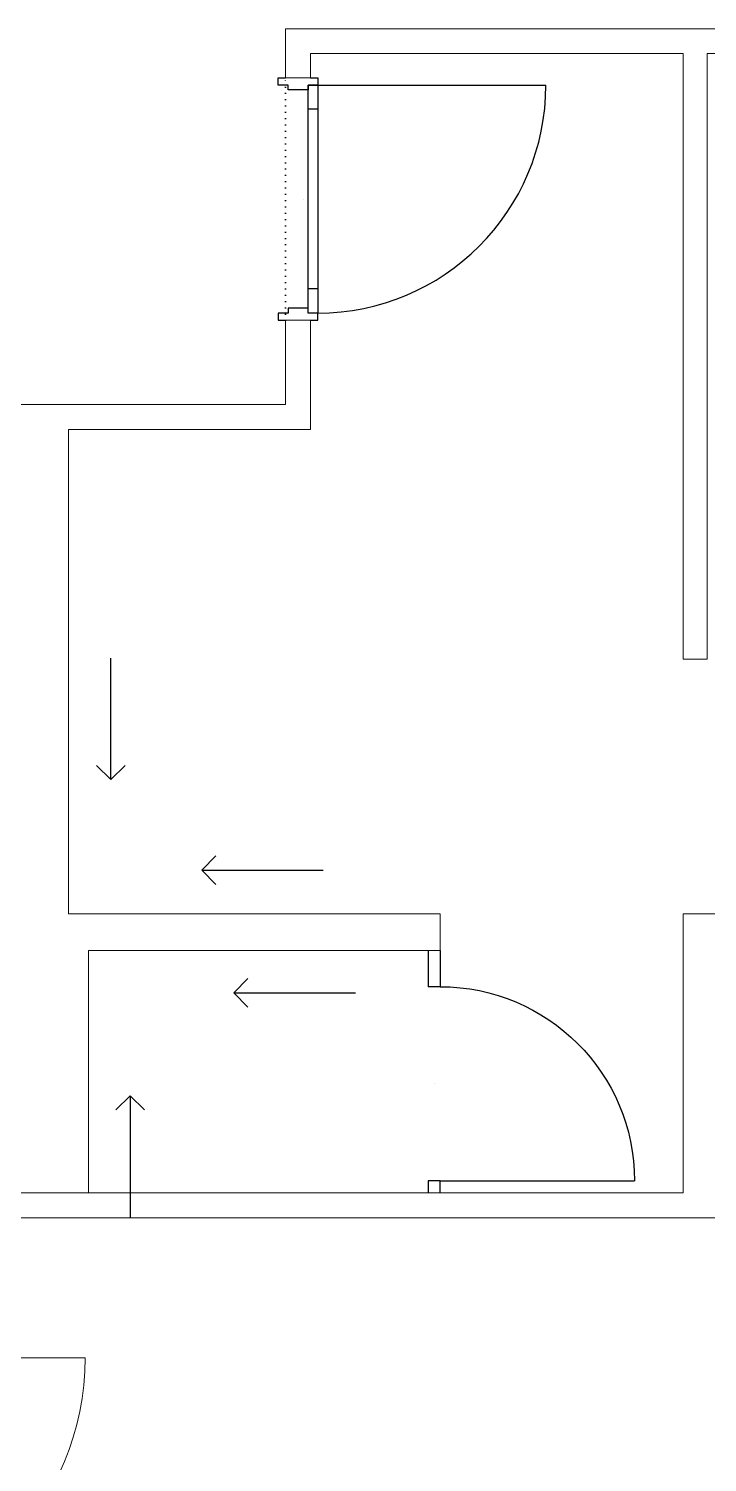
# Model space of a CAD drawing. Extents: x -5598 to 26293, y -3808 to 13850.
# Drawn here: x 342 to 621, y 9949 to 10540 of the extents above; entities that cross this region are included whole.
import ezdxf

# ---------------------------------------------------------------- set-up
doc = ezdxf.new("R2010")
doc.units = 0
doc.header["$LTSCALE"] = 100
doc.header["$MEASUREMENT"] = 0
doc.linetypes.add('DOT', pattern=[0.25, 0, -0.25])
for name, color, linetype in [('DUVAR-PANEL', 7, 'Continuous'), ('KA-PEN-3 @ 1', 5, 'Continuous'), ('KA-PEN-5', 5, 'Continuous'), ('OK', 7, 'Continuous')]:
    doc.layers.add(name, color=color, linetype=linetype)
doc.layers.add('Y-DUVAR ALCIPAN', color=94, linetype='Continuous', lineweight=20)
doc.styles.add('OLC-50', font='romans.shx', dxfattribs={"width": 0.5, "height": 0.15})

# ---------------------------------------------------------------- blocks, each defined once
blk = doc.blocks.new('OK-EGIM')
at = {"color": 0, "ltscale": 200}
for points in [[(50, 0), (44.25, 5.92)], [(50, 0), (0, 0)], [(50, 0), (44.25, -5.92)]]:
    blk.add_lwpolyline(points, dxfattribs=at)
blk = doc.blocks.new('K080-PANEL')
at = {"color": 0}
for p, q in [((85, 0), (85, -5)), ((45, -2.5), (45, -2.5))]:
    blk.add_line(p, q, dxfattribs=at)
for points in [[(5, 0), (5, 80)], [(0, 0), (5, 0), (5, -5), (0, -5)]]:
    blk.add_lwpolyline(points, dxfattribs=at)
blk.add_arc((5, 0), 80, 0, 90, dxfattribs=at)
blk = doc.blocks.new('*U150')
at = {"color": 0, "linetype": 'DOT', "ltscale": 0.1}
blk.add_line((-100, 15), (0, 15), dxfattribs=at)
at = {"color": 0, "lineweight": -2}
for p, q in [((-50, 7.5), (-50, 7.5)), ((-87, 1.75), (-87, 5.75)), ((-13, 1.75), (-13, 5.75)), ((-3, 1.75), (-3, -92.25))]:
    blk.add_line(p, q, dxfattribs=at)
for points in [[(-100, 4.75), (-100, 1.75), (-97, 1.75), (-97, 5.75), (-95, 5.75), (-95, 14), (-97, 14), (-97, 18), (-100, 18), (-100, 15)], [(0, 4.75), (0, 1.75), (-3, 1.75), (-3, 5.75), (-5, 5.75), (-5, 14), (-3, 14), (-3, 18), (0, 18), (0, 15)]]:
    blk.add_lwpolyline(points, dxfattribs=at)
blk.add_lwpolyline([(-97, 1.75), (-97, 5.75), (-3, 5.75), (-3, 1.75)], close=True, dxfattribs=at)
blk.add_arc((-3, 1.75), 94, 180, 270, dxfattribs=at)
at = {"style": 'OLC-50', "width": 0.5, "flags": 1}
for tag, p in [('K-NO', (-172.76, -83.82)), ('K-KANRENK', (7.69, -88.79)), ('K-BLOK', (-173.43, -120.56)), ('K-KASRENK', (8.75, -126.74)), ('K-KAT', (-174.31, -156.03)), ('K-TAMACILMA', (7.23, -165.71)), ('K-MAHALKOD', (-173.25, -193.98)), ('K-FOTOSEL', (8.17, -201.71)), ('K-MAHALAD', (-174.78, -232.95)), ('K-HERMETIK', (10.08, -236.3)), ('K-ACILISYON', (-173.83, -268.95)), ('K-HIDROLIK', (7.79, -270.16)), ('K-YANGIN', (-171.93, -303.54)), ('K-KART', (9.62, -303.83)), ('K-KANATTIP', (-174.21, -337.41)), ('K-BAND', (8.17, -345.67)), ('K-KANATMALZ', (-172.39, -371.07)), ('K-MENFEZ', (10.08, -380.26)), ('K-KASAMALZ', (-171.37, -410.06)), ('K-PBAR', (7.79, -414.12)), ('K-KASATIP', (-172.05, -446.79)), ('K-ELEKTRIKLI', (9.62, -447.79)), ('K-DUVAR', (-172.05, -485.23)), ('K-TIP', (9.62, -486.44)), ('K-REZ1', (9.62, -524.33)), ('K-REZ2', (9.62, -560.76)), ('K-REZ3', (9.62, -600.74))]:
    blk.add_attdef(tag, p, '', height=30, dxfattribs=at)
blk = doc.blocks.new('*U532')
at = {"color": 0, "linetype": 'Continuous', "lineweight": 9, "ltscale": 200}
for p, q in [((-3, 5), (-123, 5)), ((-123, 5), (-123, 0)), ((-3, 0), (-123, 0)), ((-118, 5), (-118, 0)), ((-113, 0), (-113, 5)), ((-13, 0), (-13, 5)), ((-8, 5), (-8, 0)), ((-3, 5), (-3, 0))]:
    blk.add_line(p, q, dxfattribs=at)
blk.add_lwpolyline([(-118, 5), (-118, 115)], dxfattribs=at)
blk.add_arc((-118, 5), 110, 0, 90, dxfattribs=at)
at = {"style": 'OLC-50', "width": 0.5, "flags": 1}
for tag, p in [('K-NO', (-93.69, -96.58)), ('K-KANRENK', (-48.58, -97.82)), ('K-BLOK', (-93.86, -105.76)), ('K-KASRENK', (-48.31, -107.31)), ('K-KAT', (-94.08, -114.63)), ('K-TAMACILMA', (-48.69, -117.05)), ('K-MAHALKOD', (-93.81, -124.12)), ('K-FOTOSEL', (-48.46, -126.05)), ('K-MAHALAD', (-94.19, -133.86)), ('K-HERMETIK', (-47.98, -134.7)), ('K-ACILISYON', (-93.96, -142.86)), ('K-HIDROLIK', (-48.55, -143.17)), ('K-YANGIN', (-93.48, -151.51)), ('K-KART', (-48.1, -151.58)), ('K-KANATTIP', (-94.05, -159.98)), ('K-BAND', (-48.46, -162.04)), ('K-KANATMALZ', (-93.6, -168.39)), ('K-MENFEZ', (-47.98, -170.69)), ('K-KASAMALZ', (-93.34, -178.14)), ('K-PBAR', (-48.55, -179.16)), ('K-KASATIP', (-93.51, -187.32)), ('K-ELEKTRIKLI', (-48.1, -187.57)), ('K-DUVAR', (-93.51, -196.93)), ('K-TIP', (-48.1, -197.24)), ('K-REZ1', (-48.1, -206.71)), ('K-REZ2', (-48.1, -215.81)), ('K-REZ3', (-48.1, -225.81))]:
    blk.add_attdef(tag, p, '', height=7.5, dxfattribs=at)

msp = doc.modelspace()

# ---------------------------------------------------------------- linework, layer by layer
at = {"layer": 'DUVAR-PANEL', "color": 32}
for p, q in [((506.25, 10160), (506.25, 10145)), ((511.25, 10160), (511.25, 10145))]:
    msp.add_line(p, q, dxfattribs=at)
at = {"layer": 'Y-DUVAR ALCIPAN'}
for p, q in [((447.49997, 10519.75004), (447.49997, 10540.00004)), ((1190, 10540.00004), (447.49997, 10540.00004)), ((457.75, 10519.75004), (457.75, 10529.75004)), ((611.25, 10529.75004), (457.75, 10529.75004)), ((611.25, 10279.99991), (611.25, 10529.75004)), ((880.25, 10529.75004), (621.25, 10529.75004)), ((621.25, 10279.99993), (621.25, 10529.75004)), ((457.75, 10519.75004), (447.5, 10519.75004)), ((457.75, 10419.75004), (447.5, 10419.75004)), ((447.5, 10385.00004), (447.5, 10419.75004)), ((457.75, 10374.75004), (457.75, 10419.75004)), ((447.5, 10385.00004), (247.5, 10385.00004)), ((358, 10174.99978), (358, 10374.75004)), ((457.75, 10374.75004), (358, 10374.75004)), ((621.25, 10279.99993), (611.25, 10279.99991)), ((511.25, 10175.00009), (358, 10174.99978)), ((511.25, 10160.00004), (511.25, 10175.00009)), ((727.25, 10175.00014), (611.25, 10174.99991)), ((611.25, 10060.00004), (611.25, 10174.99991)), ((511.25, 10160.00004), (366.25, 10160.00004)), ((366.25, 10060.00004), (366.25, 10160.00004)), ((611.25, 10060), (310, 10060)), ((1090, 10049.75), (310, 10049.75))]:
    msp.add_line(p, q, dxfattribs=at)

# ---------------------------------------------------------------- block references
at = {"layer": 'DUVAR-PANEL', "color": 32, "extrusion": (0, 0, -1), "zscale": -1, "rotation": 90.00000000000004}
msp.add_blockref('K080-PANEL', (-511.25, 10060), dxfattribs=at)
at = {"layer": 'KA-PEN-3 @ 1', "rotation": 90}
msp.add_blockref('*U150', (462.5, 10519.75004), dxfattribs=at)
at = {"layer": 'KA-PEN-5', "rotation": 270}
msp.add_blockref('*U532', (250, 9874), dxfattribs=at)
at = {"layer": 'OK', "color": 252}
for p, rotation in [((375.5, 10280.49977), 269.9999988256443), ((476.25, 10142.5), 180)]:
    msp.add_blockref('OK-EGIM', p, dxfattribs=dict(at, rotation=rotation))
at = {"layer": 'OK', "color": 252, "xscale": -1}
msp.add_blockref('OK-EGIM', (463, 10192.99977), dxfattribs=at)
at = {"layer": 'OK', "color": 252, "xscale": -1, "rotation": 270.0000011743556}
msp.add_blockref('OK-EGIM', (383.5, 10050), dxfattribs=at)

doc.saveas('drawing.dxf')
